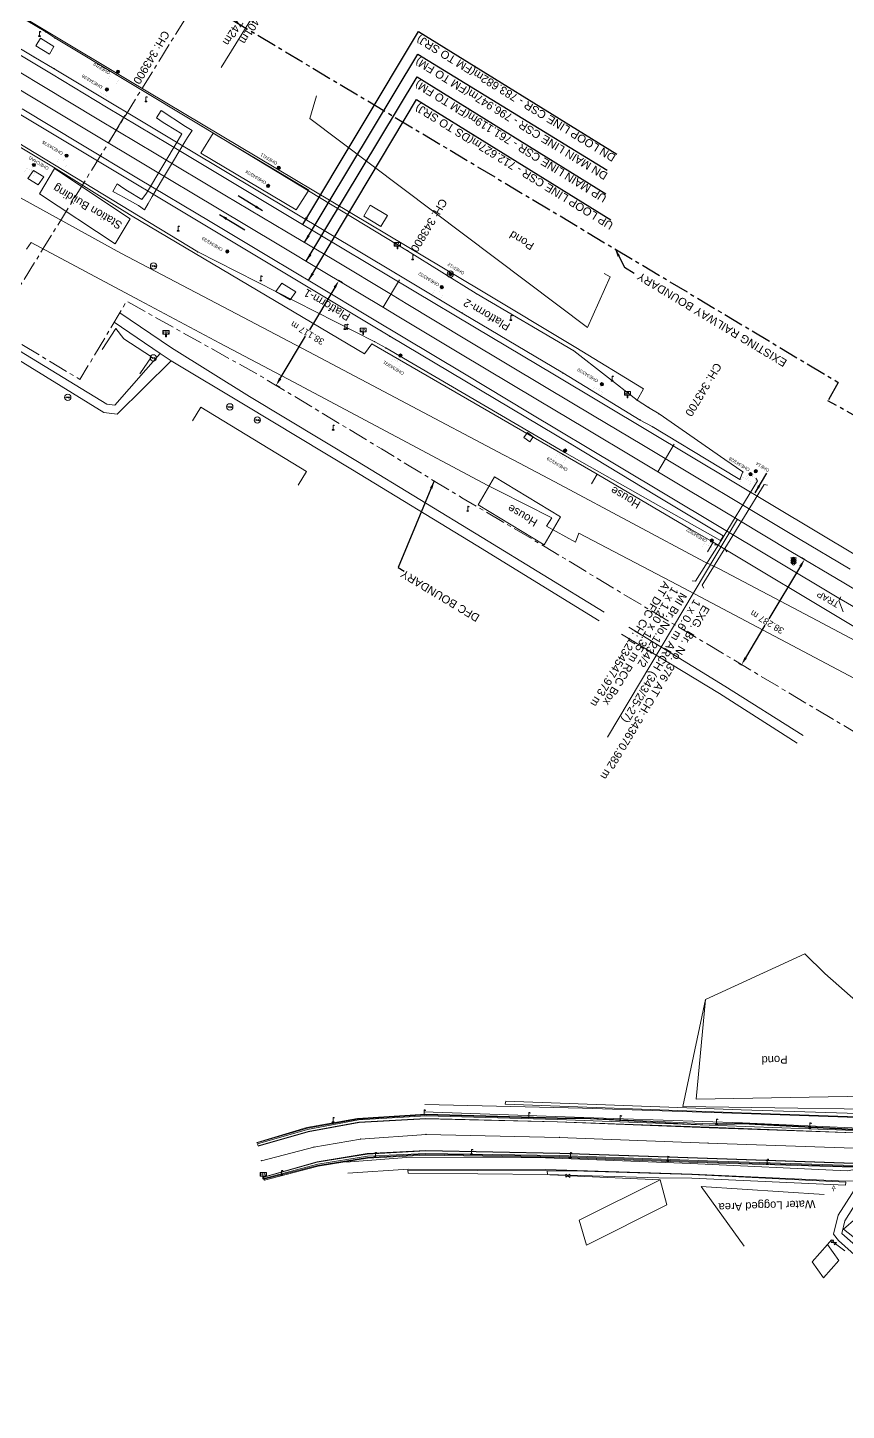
# Model space of a CAD drawing. Header units: feet. Extents: x 593168 to 611286, y 3401475 to 3412398.
# Drawn here: x 607892.2 to 608148, y 3403130.1 to 3403562 of the extents above; entities that cross this region are included whole.
import ezdxf
from ezdxf.enums import TextEntityAlignment as Align

# ---------------------------------------------------------------- set-up
doc = ezdxf.new("R2010")
doc.units = ezdxf.units.FT
doc.header["$MEASUREMENT"] = 0
doc.linetypes.add('CENTER', pattern=[2, 1.25, -0.25, 0.25, -0.25])
doc.layers.get('Defpoints').update_dxf_attribs({"lineweight": 0})
for name, color, linetype, lineweight in [('BRIDGE DETAILS PLAN', 7, 'Continuous', 0), ('CANAL BOTTOM', 5, 'Continuous', 0), ('Cart Track', 34, 'Continuous', 0), ("CHAWAPAIL STN. SRJ's", 251, 'Continuous', 0), ('Compound Wall', 251, 'Continuous', 0), ('DFCC BOUNDARY', 6, 'CENTER', 0), ('Electric Pole', 251, 'Continuous', 0), ('Exg track', 7, 'Continuous', 0), ('Existing IR Chainage', 7, 'Continuous', 0), ('Existing IR Track', 143, 'Continuous', 0), ('Fence', 251, 'F-LINE', 0), ('Footpath', 251, 'Continuous', 0), ('Gate', 251, 'Continuous', 0), ('Govt buliding', 251, 'Continuous', 0), ('Grill', 251, 'Continuous', 0), ('Lamp_Post', 251, 'Continuous', 0), ('Name Board', 251, 'Continuous', 0), ('OHE MAST', 8, 'Continuous', 0), ('OHE MAST TEXT', 8, 'Continuous', 0), ('Platform', 7, 'Continuous', 0), ('Pond Bottom', 5, 'Continuous', 0), ('Pond Top', 5, 'Continuous', 0), ('PROPOSED DFCC TRACK', 1, 'Continuous', 0), ('Religious_Place', 251, 'Continuous', 0), ('Residential Building Pucca', 251, 'Continuous', 0), ('Residential Building Semipucca', 251, 'Continuous', 0), ('Retaining Wall', 251, 'Continuous', 0), ('Shed', 251, 'Continuous', 0), ('Sign Board', 251, 'Continuous', 0), ('SRJ CH. in Station', 7, 'Continuous', 0), ('Step', 7, 'Continuous', 0), ('Subroad Centre', 34, 'Continuous', 0), ('Subroad Edge', 34, 'Continuous', 0), ('Text1', 251, 'Continuous', 0), ('Water Logged Area', 5, 'Continuous', 0), ('Wing Wall', 7, 'Continuous', 0)]:
    doc.layers.add(name, color=color, linetype=linetype, lineweight=lineweight)
doc.layers.add('Existing Railway Boundary', color=7, linetype='CENTER')
doc.styles.add('NB', font='swissbo.ttf', dxfattribs={"height": 1.5})
doc.styles.get("Standard").update_dxf_attribs({"font": 'arial.ttf'})
doc.styles.add('Style-Arial', font='arial.ttf')
doc.linetypes.add('F-LINE', pattern='A,0.6,["X",Standard,S=0.3,R=0,X=0,Y=-0.15],0.1', length=0.7)
doc.dimstyles.new('ISO-25', dxfattribs={"dimtxt": 2.5, "dimasz": 2.5, "dimexe": 1.25, "dimexo": 0.625, "dimtad": 1, "dimtxsty": 'Standard', "dimcen": 2.5, "dimadec": 0, "dimazin": 0, "dimtfac": 1, "dimtmove": 0, "dimatfit": 3, "dimfxl": 1, "dimarcsym": 0})
doc.dimstyles.get("Standard").update_dxf_attribs({"dimtxt": 0.18, "dimasz": 0.18, "dimexe": 0.18, "dimexo": 0.0625, "dimgap": 0.09, "dimtad": 0, "dimtih": 1, "dimtoh": 1, "dimdec": 4, "dimzin": 0, "dimdsep": 46, "dimtxsty": 'Standard', "dimcen": 0.09, "dimadec": 0, "dimazin": 0, "dimtfac": 1, "dimtdec": 4, "dimtofl": 0, "dimtmove": 0, "dimatfit": 3, "dimfxl": 1, "dimtolj": 1, "dimtzin": 0, "dimarcsym": 0})

# ---------------------------------------------------------------- blocks, each defined once
blk = doc.blocks.new('GT')
at = {"layer": 'Gate'}
for p, q in [((-0.5, -0.5), (-0.5, 0.5)), ((-0.5, 0.5), (0.5, -0.5)), ((0.5, 0.5), (0.5, -0.5))]:
    blk.add_line(p, q, dxfattribs=at)
blk.add_lwpolyline([(0.5, 0.5), (-0.5, -0.5)], dxfattribs=at)
blk = doc.blocks.new('EP')
blk.add_hatch(color=8).paths.add_polyline_path([(-0.21, -0.05), (-0.21, 0.16), (-0.93, -0.01), (-0.31, 0.07), (-0.31, -0.19), (0.31, 0), (0.31, -0.24), (0.94, -0.01), (0.41, -0.1), (0.43, 0.15)])
at = {"color": 8}
for p, q in [((-0.93, -0.01), (-0.21, 0.16)), ((-0.31, 0.07), (-0.93, -0.01)), ((-0.31, -0.19), (-0.31, 0.07)), ((0.31, 0), (-0.31, -0.19)), ((-0.21, 0.16), (-0.21, -0.05)), ((-0.21, -0.05), (0.43, 0.15)), ((0.31, -0.24), (0.31, 0)), ((0.43, 0.15), (0.41, -0.1)), ((0.94, -0.01), (0.31, -0.24)), ((0.41, -0.1), (0.94, -0.01))]:
    blk.add_line(p, q, dxfattribs=at)
blk.add_circle((0, 0), 1, dxfattribs=at)
blk = doc.blocks.new('LP')
for points in [[(0, 0), (0, 1.5)], [(0.25, 1.35), (0.44, 1.35)]]:
    blk.add_lwpolyline(points)
for centre, radius, start, end in [((0.07, 0.99), 0.519, 57.6425, 97.3165), ((0.34, 1.33), 0.094, 11.7012, 168.0476)]:
    blk.add_arc(centre, radius, start, end)
at = {"extrusion": (0, 0, -1)}
blk.add_ellipse((0, 0.01), major_axis=(0.308, 0), ratio=0.400495, dxfattribs=at)
blk.add_ellipse((0.35, 1.36), major_axis=(0.0017, 0.0438), ratio=0.461056, start_param=1.74022, end_param=4.575836)
blk = doc.blocks.new('NB')
for p, q in [((-0.98, 0.82), (-0.98, 1.98)), ((-0.98, 1.98), (0.98, 1.98)), ((-0.98, 0.82), (0.98, 0.82)), ((-0.13, 0.82), (-0.13, 0)), ((-0.13, 0), (0.13, 0)), ((0.13, 0.82), (0.13, 0)), ((0.98, 1.98), (0.98, 0.82))]:
    blk.add_line(p, q)
at = {"style": 'NB', "width": 1.025371}
blk.add_text('NB', height=0.988, rotation=180, dxfattribs=at).set_placement((0, 1.39), align=Align.MIDDLE)
blk = doc.blocks.new('SIG')
for color, points in [(1, [(-0.22, 0.42, 0.180295), (-0.01, 0.33, -0.00255), (0.01, 0.33, -0.00255), (0.02, 0.33, 0.180295), (0.23, 0.42, -0.002654), (0.25, 0.44, 0.184495), (0.33, 0.65, 1.000001), (-0.32, 0.65, 0.184495), (-0.24, 0.44, -0.002654)]), (2, [(0.23, -0.23, -0.002654), (0.25, -0.21, 0.184495), (0.33, 0.01, 1.000001), (-0.32, 0.01, 0.184495), (-0.24, -0.21, -0.002654), (-0.22, -0.23, 0.180295), (-0.01, -0.32, -0.00255), (0.01, -0.32, -0.00255), (0.02, -0.32, 0.180295)]), (3, [(0.23, -0.88, -0.002654), (0.25, -0.86, 0.184495), (0.33, -0.64, 1.000001), (-0.32, -0.64, 0.184495), (-0.24, -0.86, -0.002654), (-0.22, -0.88, 0.395599)])]:
    blk.add_hatch(color=color).paths.add_polyline_path(points)
for p, q in [((-0.31, 0.98), (-0.32, -0.9)), ((0.33, -0.9), (0.32, 0.98))]:
    blk.add_line(p, q)
for points in [[(-0.31, 0.98), (-0.81, 0.98, 0.198758), (-0.42, 0.41, 0.003814), (-0.31, 0.39, 0.003814)], [(-0.31, 0.33), (-0.81, 0.33, 0.198758), (-0.42, -0.23, 0.003727), (-0.32, -0.26, 0.003727)], [(0.32, 0.98), (0.82, 0.98, -0.198758), (0.44, 0.41, -0.003814), (0.32, 0.39, -0.003814)], [(0.32, 0.33), (0.82, 0.33, -0.198758), (0.44, -0.23, -0.003727), (0.33, -0.26, -0.003727)], [(-0.32, -0.32), (-0.81, -0.32, 0.198758), (-0.42, -0.88, 0.003639), (-0.32, -0.9)], [(0.33, -0.32), (0.82, -0.32, -0.198758), (0.44, -0.88, -0.003639), (0.33, -0.9)]]:
    blk.add_lwpolyline(points, format="xyb")
for centre, radius, start, end in [((0.01, 0.91), 0.324, 12.4049, 167.5951), ((0.01, 0.81), 0.357, 27.7578, 152.2422), ((0.01, -0.9), 0.324, 181.4572, 358.5428)]:
    blk.add_arc(centre, radius, start, end)
blk = doc.blocks.new('TSB')
at = {"const_width": 0.132}
blk.add_lwpolyline([(-0.51, 0.84), (0.54, 0.84), (0, 1.85)], close=True, dxfattribs=at)
at = {"const_width": 0.142}
blk.add_lwpolyline([(0, 0.84), (0, 0)], dxfattribs=at)
blk = doc.blocks.new('OHE MAST')
h = blk.add_hatch(color=256)
h.dxf.hatch_style = 1
edge = h.paths.add_edge_path()
edge.add_arc((0, 0), 0.514, 0, 360)
at = {"const_width": 0.01}
for points in [[(1.5, 3.5), (1.5, 2), (-1.5, 2), (-1.5, 3.5)], [(0, 2), (0, 0)]]:
    blk.add_lwpolyline(points, dxfattribs=at)
blk.add_circle((0, 0), 0.514)
blk = doc.blocks.new('*D342')
at = {"layer": 'Defpoints', "color": 0, "linetype": 'ByBlock', "ltscale": 5, "transparency": 16777216}
for p in [(608133.89, 3403396.5), (608134.94, 3403395.87), (608114.23, 3403363.65)]:
    blk.add_point(p, dxfattribs=at)
at = {"layer": 'DFCC BOUNDARY', "color": 0, "linetype": 'ByBlock', "lineweight": -2, "ltscale": 5, "transparency": 16777216}
for p, q in [((608133.99, 3403396.44), (608135.05, 3403395.81)), ((608133.66, 3403393.73), (608123.84, 3403377.31)), ((608116.57, 3403365.16), (608122.66, 3403375.34)), ((608114.33, 3403363.59), (608115.39, 3403362.95))]:
    blk.add_line(p, q, dxfattribs=at)
at = {"layer": 'DFCC BOUNDARY', "color": 0, "linetype": 'ByBlock', "ltscale": 5, "transparency": 16777216}
for points in [[(608133.3, 3403393.94), (608134.02, 3403393.51), (608134.94, 3403395.87)], [(608116.21, 3403365.38), (608116.92, 3403364.95), (608115.28, 3403363.02)]]:
    blk.add_solid(points, dxfattribs=at)
at = {"layer": 'DFCC BOUNDARY', "color": 0, "linetype": 'ByBlock', "ltscale": 5, "transparency": 16777216, "insert": (608123.25, 3403376.33), "char_height": 2, "attachment_point": 5, "rotation": 149, "style": 'Style-Arial'}
blk.add_mtext('\\A1;38.287 m', dxfattribs=at)
blk = doc.blocks.new('TerminatorOpen_0.5')
at = {"color": 0, "linetype": 'ByBlock', "lineweight": -2}
for q in [(-1, 0.25), (-1, 0), (-1, -0.25)]:
    blk.add_line((0, 0), q, dxfattribs=at)
blk = doc.blocks.new('*D343')
at = {"layer": 'Defpoints', "color": 0, "linetype": 'ByBlock', "ltscale": 5, "transparency": 16777216}
for p in [(607989.41, 3403482.93), (607990.66, 3403482.18), (607971.06, 3403449.48)]:
    blk.add_point(p, dxfattribs=at)
at = {"layer": 'DFCC BOUNDARY', "color": 0, "linetype": 'ByBlock', "lineweight": -2, "ltscale": 5, "transparency": 16777216}
for p, q in [((607988.12, 3403480.79), (607980.2, 3403467.57)), ((607990.55, 3403482.24), (607989.3, 3403482.99)), ((607971.1, 3403452.38), (607979.02, 3403465.6)), ((607970.96, 3403449.55), (607969.71, 3403450.3))]:
    blk.add_line(p, q, dxfattribs=at)
at = {"layer": 'DFCC BOUNDARY', "color": 0, "linetype": 'ByBlock', "ltscale": 5, "transparency": 16777216}
for points in [[(607987.76, 3403481), (607988.48, 3403480.57), (607989.41, 3403482.93)], [(607970.74, 3403452.59), (607971.46, 3403452.16), (607969.81, 3403450.23)]]:
    blk.add_solid(points, dxfattribs=at)
at = {"layer": 'DFCC BOUNDARY', "color": 0, "linetype": 'ByBlock', "ltscale": 5, "transparency": 16777216, "insert": (607979.61, 3403466.58), "char_height": 2, "attachment_point": 5, "rotation": 149, "style": 'Style-Arial'}
blk.add_mtext('\\A1;38.117 m', dxfattribs=at)

msp = doc.modelspace()

# ---------------------------------------------------------------- linework, layer by layer
at = {"layer": 'BRIDGE DETAILS PLAN', "lineweight": 13, "flags": 128}
msp.add_lwpolyline([(608113.974, 3403408.4199), (608073.351, 3403340.327)], dxfattribs=at)
at = {"layer": 'Cart Track'}
for points in [[(608156.4882, 3403173.4245, 261.8064), (608145.5294, 3403183.2164, 261.7974), (608144.0043, 3403185.1179, 261.7384), (608145.4811, 3403191.1144, 261.7654), (608152.3055, 3403201.8265, 262.5242)], [(608155.7749, 3403202.3298, 262.5182), (608147.5102, 3403189.3473, 261.7464), (608146.6457, 3403185.3699, 261.7324), (608156.8792, 3403176.2498, 261.7964)]]:
    msp.add_polyline3d(points, dxfattribs=at)
at = {"layer": "CHAWAPAIL STN. SRJ's", "lineweight": 13, "elevation": 135.6009, "flags": 128}
msp.add_lwpolyline([(607976.104, 3403587.3936), (607952.6712, 3403549.4836)], dxfattribs=at)
at = {"layer": 'Compound Wall'}
for points in [[(607915.4691, 3403461.4932, 262.6861), (607919.7068, 3403468.0009, 263.103)], [(608068.3389, 3403419.5323, 265.3231), (608070.1106, 3403422.5073, 264.8019), (608099.346, 3403405.3747, 264.7114), (608106.4056, 3403401.2341, 264.6895), (608150.8925, 3403374.6287, 264.6572)], [(608104.6333, 3403398.2594, 265.2107), (608106.4056, 3403401.2341, 264.6895)], [(608055.3061, 3403203.674, 262.3572), (608060.3228, 3403203.4351, 262.2802)], [(608061.6081, 3403203.3907, 261.8064), (608089.7921, 3403202.1056, 265.2474)], [(608150.9864, 3403190.0381, 263.115), (608147.1702, 3403186.7076, 263.24), (608156.9661, 3403178.9907, 263.7188)], [(608142.149, 3403181.9551, 264.1227), (608143.3984, 3403183.4319, 263.7838), (608143.6091, 3403182.9379, 263.3569)], [(608144.6329, 3403182.1786, 263.128), (608147.5155, 3403179.953, 264.2107)]]:
    msp.add_polyline3d(points, dxfattribs=at)
at = {"layer": 'DFCC BOUNDARY', "ltscale": 5, "flags": 128}
msp.add_lwpolyline([(608169.7484, 3403330.5329), (608166.0125, 3403332.7612), (608109.3376, 3403366.5656), (608077.3094, 3403385.6693), (608053.897, 3403399.8354), (608027.9038, 3403415.1356), (608002.7237, 3403430.4016), (607965.038, 3403453.1168), (607923.0995, 3403476.5115), (607908.5225, 3403452.0667), (607756.2131, 3403543.6905), (607765.5086, 3403559.4423), (607571.8471, 3403673.7258), (607552.2717, 3403660.5571), (607485.2693, 3403700.0965), (607479.8852, 3403703.2741), (607474.4939, 3403706.4583), (607469.0947, 3403709.6517), (607463.6689, 3403712.8676), (607458.2522, 3403716.0874), (607452.8306, 3403719.3215), (607447.4053, 3403722.5717), (607441.9978, 3403725.8273, -0.00829626), (607370.6701, 3403770.5171), (607376.2934, 3403779.6115)], format="xyb", dxfattribs=at)
at = {"layer": 'Exg track', "elevation": 264.1857}
msp.add_lwpolyline([(608146.3011, 3403384.2452), (608145.6295, 3403383.0941), (608147.0314, 3403379.4606)], dxfattribs=at)
at = {"layer": 'Existing IR Chainage', "color": 7, "linetype": 'Continuous', "lineweight": 13, "flags": 128}
for points in [[(607922.5239, 3403534.5064), (607917.3978, 3403525.9202)], [(608008.3817, 3403483.2171), (608003.2463, 3403474.6365)], [(608094.1809, 3403431.8746), (608089.056, 3403423.2877)]]:
    msp.add_lwpolyline(points, dxfattribs=at)
at = {"layer": 'Existing IR Track', "flags": 128}
for points in [[(608367.1739, 3403275.0703), (608357.7637, 3403279.1926), (608346.7622, 3403284.0552), (608316.2168, 3403298.8461), (608284.1412, 3403317.6599), (608254.5655, 3403335.3114), (608252.2512, 3403336.6068), (608221.8917, 3403354.8082), (608218.8493, 3403356.6586), (608194.5717, 3403371.2695), (608187.902, 3403375.2636), (608151.5167, 3403396.9152), (608086.4235, 3403435.7831), (608056.7796, 3403453.4972), (608031.8518, 3403468.4243), (608012.9231, 3403479.7069), (607975.9689, 3403501.7758), (607956.1825, 3403513.6224), (607936.3775, 3403525.4876), (607916.8375, 3403537.1673), (607899.659, 3403547.5073), (607879.377, 3403559.6085)], [(608149.253, 3403392.8035), (608133.1137, 3403402.4273), (608116.9102, 3403412.0895), (608100.5498, 3403421.8888), (608084.103, 3403431.7437), (608069.1691, 3403440.6578), (608054.167, 3403449.6128), (608029.322, 3403464.5008), (608010.4231, 3403475.8438), (608006.3658, 3403478.277), (607987.3072, 3403489.7199), (607973.099, 3403498.1886), (607953.8044, 3403509.6915), (607932.1823, 3403522.5789), (607914.3945, 3403533.2082), (607896.6199, 3403543.9107), (607876.7913, 3403555.7505)], [(608160.6071, 3403380.5312), (608147.2148, 3403388.5271), (608130.7101, 3403398.4046), (608114.4058, 3403408.1623), (608098.1416, 3403417.8652), (608082.0197, 3403427.4872), (608066.7525, 3403436.6154), (608051.5213, 3403445.7222), (608026.9257, 3403460.44), (608008.1768, 3403471.6857), (608002.8781, 3403474.8569), (607984.5464, 3403485.8427), (607970.6918, 3403494.1213), (607951.5286, 3403505.5588), (607929.5354, 3403518.6739), (607911.5987, 3403529.3824), (607893.3567, 3403540.369), (607874.2672, 3403551.8113)], [(608251.8545, 3403325.9672), (608222.2986, 3403341.8834), (608219.9458, 3403343.0072), (608216.8169, 3403344.597), (608210.6906, 3403347.5186), (608189.1933, 3403358.4469), (608145.1533, 3403384.1435), (608107.2322, 3403406.7721), (608077.1122, 3403424.809), (608048.9418, 3403441.6816), (608028.7206, 3403453.8546), (608009.5482, 3403465.3257), (607999.9832, 3403471.033), (607981.9504, 3403481.8659), (607967.9877, 3403490.2163), (607949.1946, 3403501.4065), (607926.8519, 3403514.7494), (607908.8396, 3403525.5435), (607890.4199, 3403536.5796)]]:
    msp.add_lwpolyline(points, dxfattribs=at)
at = {"layer": 'Existing IR Track', "color": 0, "linetype": 'Continuous', "flags": 128}
msp.add_lwpolyline([(608106.7909, 3403400.4725), (608108.027, 3403400.4561), (608120.2835, 3403420.3965), (608119.7046, 3403421.2755)], dxfattribs=at)
at = {"layer": 'Existing IR Track', "color": 0, "linetype": 'Continuous', "elevation": 0.001, "flags": 128}
msp.add_lwpolyline([(608110.648, 3403398.203), (608110.0723, 3403399.297), (608122.3287, 3403419.2373), (608123.3747, 3403419.1206)], dxfattribs=at)
at = {"layer": 'Existing Railway Boundary', "ltscale": 5}
for points in [[(607755.5205, 3403663.0787), (607768.7738, 3403683.4578), (607924.3361, 3403590.4668), (607921.2062, 3403585.2309), (608145.5025, 3403451.1525), (608142.2829, 3403445.4311)], [(610412.2426, 3402047.4072), (610348.1708, 3402084.3155), (610255.6699, 3402141.9633), (610098.8011, 3402235.9968), (610097.6409, 3402236.5907), (610096.8654, 3402237.0016), (610095.7382, 3402237.4658), (610093.9073, 3402238.4592), (608296.8511, 3403316.4743), (608263.9541, 3403378.7593), (608188.5487, 3403419.3953), (608142.2829, 3403445.4311)]]:
    msp.add_lwpolyline(points, dxfattribs=at)
at = {"layer": 'Fence'}
msp.add_lwpolyline([(607919.7068, 3403468.0009), (607922.2453, 3403464.748), (607924.3261, 3403463.4272), (607930.8944, 3403459.1921), (607927.2608, 3403453.889)], dxfattribs=at)
msp.add_lwpolyline([(608183.2541, 3403223.8035), (608183.3466, 3403229.4604), (608141.3444, 3403266.5295), (608135.0524, 3403272.7225), (608103.9702, 3403258.4457), (608096.8696, 3403225.0671)], close=True, dxfattribs=at)
at = {"layer": 'Footpath'}
for points in [[(608262.2481, 3403294.6937, 273.5929), (608262.8459, 3403294.435, 273.566), (608253.1776, 3403277.2103, 273.39), (608240.6065, 3403257.3496, 272.6442), (608232.9567, 3403247.6993, 272.1374), (608225.7008, 3403240.2049, 271.6625), (608216.7203, 3403232.7385, 271.1836), (608207.0332, 3403226.9785, 270.8627), (608195.9018, 3403222.4013, 270.4389), (608182.2282, 3403219.2103, 270.042), (608171.524, 3403217.7894, 269.6731), (608150.5142, 3403216.8151, 268.9003), (608105.1487, 3403218.5419, 267.5757), (608057.7415, 3403220.208, 265.9692), (608016.6418, 3403221.2859, 264.5486), (607995.6613, 3403220.1804, 263.9758), (607979.833, 3403217.2333, 263.4819), (607964.1697, 3403212.6899, 263.002), (607963.9772, 3403213.3709, 263.042)], [(607963.9772, 3403213.3709, 263.042), (607979.6219, 3403217.8851, 263.5039), (607995.5133, 3403220.8107, 263.9328), (608016.7025, 3403222.0557, 264.5696), (608057.752, 3403220.919, 265.9932), (608105.1098, 3403219.2154, 267.5797), (608150.5909, 3403217.4897, 268.9153), (608171.3618, 3403218.5642, 269.6481), (608182.1563, 3403219.9131, 270.007), (608195.7025, 3403223.1057, 270.4319), (608206.6535, 3403227.5622, 270.8477), (608216.2181, 3403233.2011, 271.1647), (608225.3881, 3403240.7858, 271.6755), (608232.4182, 3403248.1042, 272.1364), (608239.9959, 3403257.7438, 272.6492), (608252.523, 3403277.5856, 273.382), (608262.2481, 3403294.6937, 273.5929)], [(608271.2755, 3403289.8316, 273.532), (608261.4243, 3403272.4797, 273.1071), (608248.9243, 3403251.9119, 272.8462), (608241.3149, 3403241.8246, 272.4613), (608232.2431, 3403232.2369, 272.0704), (608222.8331, 3403224.2528, 271.6745), (608211.7101, 3403217.5503, 271.2716), (608200.1689, 3403213.0134, 270.8218), (608183.2124, 3403209.2307, 270.1739), (608171.993, 3403207.9347, 269.841), (608150.2249, 3403207.207, 268.9053), (608104.5743, 3403208.7536, 267.5857), (608058.5163, 3403210.3888, 265.9982), (608016.5808, 3403211.1435, 264.4546), (607998.2513, 3403210.1815, 263.9508), (607982.6687, 3403207.6257, 263.4719), (607965.9533, 3403202.918, 263.005), (607966.0101, 3403202.5417, 263.003)], [(607966.0101, 3403202.5417, 263.003), (607982.8211, 3403206.9616, 263.4699), (607998.3614, 3403209.5303, 263.9818), (608016.5145, 3403210.3954, 264.4586), (608058.4231, 3403209.7098, 265.9962), (608104.6192, 3403208.0059, 267.5637), (608150.2685, 3403206.6202, 268.9013), (608171.9933, 3403207.1947, 269.85), (608183.2036, 3403208.4033, 270.1859), (608200.4409, 3403212.2859, 270.8547), (608212.0422, 3403216.885, 271.2906), (608223.2813, 3403223.6294, 271.6935), (608232.7888, 3403231.6766, 272.1124), (608241.9429, 3403241.4868, 272.4933), (608249.5149, 3403251.4802, 272.8662), (608262.01, 3403272.0028, 273.415), (608271.8725, 3403289.4461, 273.525), (608271.2755, 3403289.8316, 273.532)]]:
    msp.add_polyline3d(points, dxfattribs=at)
msp.add_polyline3d([(608011.0732, 3403204.172, 262.4462), (608010.9934, 3403205.14, 262.4432), (608054.5145, 3403204.9093, 262.5512), (608054.6115, 3403203.7513, 262.4852)], close=True, dxfattribs=at)
at = {"layer": 'Govt buliding', "color": 7}
msp.add_lwpolyline([(607924.2086, 3403502.2995), (607919.5471, 3403494.4664), (607895.8725, 3403510.0944), (607900.5422, 3403517.9222)], close=True, dxfattribs=at)
at = {"layer": 'Govt buliding'}
msp.add_polyline3d([(607892.2026, 3403514.8512, 265.8682), (607893.9567, 3403517.3252, 266.8759), (607897.2161, 3403515.3746, 266.435), (607895.4621, 3403512.9006, 265.4273)], close=True, dxfattribs=at)
at = {"layer": 'Grill', "color": 1, "linetype": 'F-LINE', "lineweight": 13, "ltscale": 5}
for points in [[(607887.8899, 3403509.9119), (607921.319, 3403491.5397), (607953.3218, 3403474.7725), (607953.3076, 3403474.7817), (607982.0407, 3403459.627), (608010.5181, 3403444.5477), (608040.8735, 3403428.5621), (608044.152, 3403426.8533), (608058.5034, 3403419.2928), (608103.6446, 3403395.1792), (608108.2997, 3403392.9638), (608138.852, 3403376.7579), (608172.8968, 3403358.7978), (608206.4564, 3403341.1168), (608240.3566, 3403323.3304), (608291.6534, 3403295.7218), (608323.5486, 3403277.9197)], [(608168.3192, 3403349.3269), (608134.6254, 3403367.087), (608104.0928, 3403383.2107), (608095.2148, 3403387.9921), (608064.4659, 3403404.0628), (608063.3779, 3403401.2499), (608054.3116, 3403406.2857), (608055.9499, 3403408.8993), (608039.5094, 3403417.2496), (608035.95, 3403418.9874), (608007.46, 3403434.2115), (607975.3909, 3403451.2029), (607952.1923, 3403463.4517), (607927.2189, 3403476.7325), (607893.2419, 3403494.8728), (607891.7835, 3403492.8187)]]:
    msp.add_lwpolyline(points, dxfattribs=at)
at = {"layer": 'Grill'}
for points in [[(607651.9058, 3403703.0721, 264.1877), (607735.7925, 3403652.7963, 264.4216), (607790.6879, 3403620.3994, 265.1144), (607793.0067, 3403623.6824, 264.8165), (607847.6243, 3403591.3213, 264.9515), (607872.7318, 3403576.074, 265.0664), (607923.826, 3403545.4481, 266.0531), (608033.472, 3403480.1018, 264.9185), (608063.5002, 3403462.0502, 265.0574), (608084.5837, 3403449.1867, 264.6106), (608082.646, 3403445.6569, 264.9645)], [(607640.479, 3403681.6155, 264.3916), (607639.4079, 3403679.3036, 264.4896), (607698.2112, 3403643.6708, 264.8385), (607696.6807, 3403641.2757, 264.6875), (607780.197, 3403590.449, 265.2504), (607900.2246, 3403518.3404, 265.7442), (607924.8835, 3403503.0983, 265.1644), (607997.4362, 3403460.0478, 264.8175), (607999.7097, 3403463.1994, 264.8715)], [(608070.1106, 3403422.5073, 264.8019), (607999.7097, 3403463.1994, 264.8715)]]:
    msp.add_polyline3d(points, dxfattribs=at)
at = {"layer": 'Platform'}
for points in [[(607872.6068, 3403575.6801, 265.0464), (607897.8168, 3403560.6305, 264.7805), (607900.6438, 3403558.7384, 264.8785), (607946.6104, 3403531.1548, 265.0174), (608010.8903, 3403492.3092, 264.9825), (608032.38, 3403478.9077, 265.0105), (608062.8189, 3403461.0581, 265.0654), (608082.6172, 3403445.5764, 265.0154), (608086.2229, 3403443.3677, 264.9955), (608089.4838, 3403441.3029, 264.4746), (608110.0132, 3403427.1369, 264.2577)], [(608110.0132, 3403427.1369, 264.2577), (608115.7054, 3403423.207, 264.1977), (608114.7717, 3403420.8669, 264.1967), (608108.7281, 3403424.5152, 264.2462), (608087.3766, 3403437.3917, 264.4216), (608083.6344, 3403439.4006, 265.0444), (608059.4174, 3403454.1079, 265.0394), (608027.9986, 3403472.8375, 265.0424), (608007.1625, 3403485.2538, 265.0244), (607942.8243, 3403523.7221, 265.0234), (607900.4612, 3403549.1052, 265.0055), (607894.1275, 3403552.8093, 265.0304), (607869.9155, 3403567.2419, 265.0364)], [(607854.0381, 3403556.2815, 265.0714), (608002.7013, 3403467.2048, 265.0274), (608005.3369, 3403465.5961, 264.2717), (608062.0144, 3403431.9177, 264.3137), (608088.7022, 3403415.7828, 264.2311), (608109.4816, 3403403.2238, 264.1667), (608108.6572, 3403401.8338, 264.1597), (608087.6622, 3403413.66, 264.2045), (608059.8373, 3403429.3421, 264.2637), (608004.0688, 3403461.9346, 264.5136), (608000.6608, 3403463.8423, 264.9255), (607945.345, 3403491.9252, 265.0534), (607844.0406, 3403553.336, 265.1734)]]:
    msp.add_polyline3d(points, dxfattribs=at)
for p in [(607897.817, 3403560.631, 264.781), (607900.644, 3403558.738, 264.878), (607894.128, 3403552.809, 265.03), (607900.461, 3403549.105, 265.005), (607946.61, 3403531.155, 265.017), (607942.824, 3403523.722, 265.023), (607945.345, 3403491.925, 265.053), (608010.89, 3403492.309, 264.982), (608007.163, 3403485.254, 265.024), (608032.38, 3403478.908, 265.01), (608027.999, 3403472.837, 265.042), (608000.661, 3403463.842, 264.925), (608002.701, 3403467.205, 265.027), (608005.337, 3403465.596, 264.272), (608004.069, 3403461.935, 264.514), (608062.819, 3403461.058, 265.065), (608059.417, 3403454.108, 265.039), (608082.617, 3403445.576, 265.015), (608086.223, 3403443.368, 264.995), (608083.634, 3403439.401, 265.044), (608087.377, 3403437.392, 264.422), (608089.484, 3403441.303, 264.475), (608059.837, 3403429.342, 264.264), (608062.014, 3403431.918, 264.314), (608114.772, 3403420.867, 264.197), (608115.705, 3403423.207, 264.198), (608109.482, 3403403.224, 264.167), (608108.657, 3403401.834, 264.16)]:
    msp.add_point(p, dxfattribs=at)
at = {"layer": 'Pond Top'}
msp.add_polyline3d([(607982.4048, 3403540.6427, 262.2723), (607980.3629, 3403533.5712, 262.4672), (608067.1666, 3403468.3523, 261.3175), (608074.2519, 3403484.1077, 261.9673), (608072.3539, 3403485.1587, 260.6187)], dxfattribs=at)
at = {"layer": 'PROPOSED DFCC TRACK', "linetype": 'Continuous', "flags": 128}
msp.add_lwpolyline([(608108.027, 3403400.4561), (608100.8722, 3403389.085), (608099.8282, 3403389.2186)], dxfattribs=at)
at = {"layer": 'PROPOSED DFCC TRACK', "linetype": 'Continuous', "elevation": 0.001, "flags": 128}
msp.add_lwpolyline([(608110.0723, 3403399.297), (608102.9285, 3403387.799), (608103.5056, 3403386.9188)], dxfattribs=at)
at = {"layer": 'Religious_Place'}
msp.add_polyline3d([(608049.1142, 3403432.6052, 264.1317), (608047.2606, 3403433.934, 264.1737), (608048.3273, 3403435.5318, 264.2687), (608050.1812, 3403434.2027, 264.2687)], close=True, dxfattribs=at)
at = {"layer": 'Residential Building Pucca'}
msp.add_polyline3d([(607943.6772, 3403439.1763, 263.274), (607946.2806, 3403443.4433, 263.274), (607979.2747, 3403423.3125, 262.9061), (607976.6712, 3403419.0455, 262.9061)], dxfattribs=at)
for points in [[(608053.5915, 3403400.4192, 262.8691), (608032.9714, 3403412.887, 262.8951), (608038.1031, 3403421.6434, 262.8881), (608058.7233, 3403409.1755, 262.8881)], [(608066.7697, 3403181.6664, 265.6503), (608091.97, 3403194.2792, 264.1957), (608089.7921, 3403202.1056, 265.2474), (608064.5582, 3403189.4761, 265.2474)], [(608137.3823, 3403176.5189, 264.1007), (608142.149, 3403181.9551, 264.1227), (608145.6876, 3403176.9088, 264.7325), (608140.9209, 3403171.4727, 264.7325)]]:
    msp.add_polyline3d(points, close=True, dxfattribs=at)
at = {"layer": 'Residential Building Semipucca'}
msp.add_polyline3d([(607999.2369, 3403506.4993, 265.035), (607997.1848, 3403503.0672, 265.035), (608002.5881, 3403499.8365, 265.0351), (608004.6402, 3403503.2687, 265.0351)], close=True, dxfattribs=at)
at = {"layer": 'Retaining Wall'}
msp.add_polyline3d([(608041.4367, 3403225.7573, 262.7111), (608041.6514, 3403226.6989, 262.8121), (608115.1859, 3403224, 262.3022), (608164.8728, 3403222.4444, 262.6102), (608163.4524, 3403221.4247, 262.6481), (608115.2315, 3403223.0457, 262.3572)], close=True, dxfattribs=at)
msp.add_polyline3d([(608099.765, 3403203.7334, 262.6381), (608062.6991, 3403204.8974, 262.5582), (608054.5145, 3403204.9093, 262.5512), (608054.6113, 3403203.7499, 262.4862), (608089.4548, 3403202.728, 263.9658), (608099.7051, 3403202.6479, 262.5982), (608147.7721, 3403200.4594, 262.6761), (608147.8311, 3403201.4303, 262.7301), (608099.765, 3403203.7334, 262.6381)], dxfattribs=at)
at = {"layer": 'Shed'}
for points in [[(607898.9764, 3403553.7271, 264.7265), (607894.7177, 3403556.3293, 264.7935), (607896.1423, 3403558.6456, 264.7755), (607900.4014, 3403556.0432, 264.7755)], [(607980.0065, 3403511.2124, 264.9795), (607976.0982, 3403505.023, 265.0354), (607946.2817, 3403522.7676, 264.8535), (607950.19, 3403528.9569, 264.7975)], [(607971.5569, 3403482.1183, 265.0474), (607975.988, 3403479.4545, 265.0824), (607974.1784, 3403476.9103, 265.2394), (607969.7471, 3403479.5742, 265.2394)]]:
    msp.add_polyline3d(points, close=True, dxfattribs=at)
at = {"layer": 'SRJ CH. in Station', "color": 7, "linetype": 'CENTER', "lineweight": 15, "ltscale": 5}
msp.add_line((607941.6626, 3403565.1764), (607854.5634, 3403424.2653), dxfattribs=at)
at = {"layer": 'Step'}
msp.add_polyline3d([(607918.7894, 3403510.8165, 265.1704), (607920.1319, 3403513.1432, 265.0744), (607922.2398, 3403511.6944, 266.547), (607923.3607, 3403510.9698, 266.551), (607927.8478, 3403508.3066, 269.7251), (607929.2769, 3403510.2607, 271.1976), (607939.1616, 3403526.8232, 271.1916), (607940.3597, 3403528.8317, 269.7341), (607935.5796, 3403531.7075, 266.54), (607934.5547, 3403532.3176, 266.559), (607932.4156, 3403533.7516, 264.8835), (607933.8704, 3403536.0979, 265.1614), (607941.5085, 3403531.1067, 269.7281), (607943.5644, 3403529.8331, 269.7701), (607942.1346, 3403527.6934, 269.7371), (607940.9676, 3403525.7499, 271.2006), (607931.0342, 3403509.2595, 271.2026), (607929.7943, 3403507.0559, 269.7331), (607928.6473, 3403505.0273, 269.7491), (607926.7885, 3403506.3806, 269.7391), (607922.149, 3403508.9995, 266.547), (607921.0268, 3403509.6239, 266.564), (607918.7894, 3403510.8165, 265.1704)], dxfattribs=at)
at = {"layer": 'Subroad Centre'}
msp.add_polyline3d([(607965.1989, 3403208.0712, 262.9121), (607981.6154, 3403212.3424, 263.267), (607996.2239, 3403214.8717, 263.6748), (608016.6602, 3403216.2849, 264.2577), (608058.2991, 3403215.3799, 265.7472), (608104.7791, 3403213.5954, 267.3178), (608150.3206, 3403212.0057, 268.7004)], dxfattribs=at)
for p in [(607996.224, 3403214.872, 263.675), (608016.66, 3403216.285, 264.258), (608058.299, 3403215.38, 265.747), (608104.779, 3403213.595, 267.318), (607981.615, 3403212.342, 263.267), (607965.199, 3403208.071, 262.912)]:
    msp.add_point(p, dxfattribs=at)
at = {"layer": 'Subroad Edge'}
for points in [[(607920.979, 3403472.9303), (607937.1646, 3403461.9507), (607961.5198, 3403446.7739), (607995.2942, 3403426.4245), (608034.2044, 3403402.7273), (608072.3546, 3403379.3807)], [(607919.179, 3403469.9369), (607933.5535, 3403460.2407), (607937.0183, 3403457.9035), (607960.0959, 3403444.0524), (607993.6926, 3403423.86), (608032.2989, 3403400.3492), (608070.8206, 3403376.7331)]]:
    msp.add_lwpolyline(points, dxfattribs=at)
for points in [[(607633.6395, 3403586.6007, 262.5902), (607648.4524, 3403598.3392, 262.5892), (607667.1292, 3403612.6134, 262.5542), (607669.1885, 3403613.1455, 262.5042), (607680.3876, 3403608.2993, 262.5582), (607719.8431, 3403583.7938, 262.6561), (607758.137, 3403559.115, 262.8101), (607759.851, 3403555.9391, 262.7431), (607759.464, 3403552.3953, 262.7151), (607754.4795, 3403543.4125, 262.7961), (607755.0638, 3403539.8714, 262.8841), (607757.7984, 3403537.3511, 262.8171), (607781.587, 3403523.5239, 262.97), (607816.051, 3403502.8659, 263.092), (607864.7543, 3403473.2721, 262.9191), (607915.972, 3403441.774, 262.9161)], [(607817.4293, 3403504.2973, 263.111), (607865.9345, 3403475.399, 262.9491), (607916.8915, 3403444.3583, 262.8721), (607919.4512, 3403444.1041, 262.9171), (607933.5535, 3403460.2407, 263.0789)], [(607937.0183, 3403457.9035, 263.086), (607920.124, 3403441.2779, 262.9191), (607915.972, 3403441.774, 262.9161)], [(608077.7535, 3403372.5356, 262.699), (608108.3706, 3403353.9625, 262.4932), (608132.6074, 3403338.4944, 262.5182)], [(608079.9916, 3403374.7066, 262.7229), (608110.0698, 3403356.267, 262.5112), (608134.5042, 3403340.9022, 262.5262)], [(607991.5828, 3403207.6739, 262.5082), (608010.579, 3403209.1406, 262.5682), (608054.0305, 3403208.9476, 262.7471), (608099.3886, 3403207.2536, 262.7641), (608148.2377, 3403204.9335, 262.6671), (608167.6973, 3403208.3614, 262.8211), (608187.4112, 3403209.7096, 263.029), (608201.7414, 3403213.8774, 263.206), (608226.8902, 3403227.705, 263.5189), (608236.8863, 3403237.3305, 263.6349), (608255.9604, 3403265.2634, 263.8848), (608261.8683, 3403275.0436, 264.0097)], [(608016.2693, 3403225.6129, 262.8221), (608065.5933, 3403224.4532, 262.4402), (608115.317, 3403222.844, 262.2663), (608163.3026, 3403221.1383, 262.5052), (608189.3667, 3403224.1433, 262.8181), (608189.6866, 3403224.1365, 262.8252)], [(608189.5643, 3403216.9248, 263.067), (608188.6611, 3403217.7611, 263.007), (608186.5857, 3403219.0076, 262.9321), (608163.3982, 3403217.7806, 262.7051), (608115.6155, 3403219.9451, 262.4192), (608066.0218, 3403221.6268, 262.6461), (608015.9883, 3403223.3876, 262.6261)], [(607964.1608, 3403212.6713, 262.8761), (607979.834, 3403217.1213, 263.294), (607995.7208, 3403220.062, 263.6778), (608016.6369, 3403221.2064, 264.2707), (608057.6405, 3403220.2001, 265.6843), (608105.1787, 3403218.4063, 267.3208), (608150.5734, 3403216.7799, 268.6214)], [(607966.9332, 3403203.2896, 262.6911), (607982.6064, 3403207.7395, 263.109), (607998.3119, 3403210.3016, 263.5929), (608016.5608, 3403211.2616, 264.2377), (608058.5208, 3403210.4655, 265.7392), (608104.6204, 3403208.8353, 267.2698), (608150.3082, 3403207.3212, 268.6074)], [(607992.1956, 3403204.1988, 262.3452), (608011.0818, 3403205.3988, 262.4042), (608054.0734, 3403205.3135, 262.5102), (608099.8078, 3403203.8545, 262.5432), (608147.8916, 3403201.6975, 262.6291), (608152.3055, 3403201.8265, 262.5242), (608155.7749, 3403202.3298, 262.5182), (608168.4667, 3403205.3222, 262.8141), (608187.7693, 3403205.4876, 263.023), (608202.3037, 3403209.9878, 262.8491), (608216.9488, 3403199.011, 262.3542), (608241.2699, 3403176.4045, 262.0843)]]:
    msp.add_polyline3d(points, dxfattribs=at)
at = {"layer": 'Water Logged Area'}
for points in [[(608103.9857, 3403258.4395, 263.126), (608101.108, 3403227.2839, 262.0403), (608183.5967, 3403228.7517, 260.7177)], [(608116.0539, 3403181.3855, 261.2376), (608102.6142, 3403200.0134, 262.1943), (608141.0889, 3403197.5664, 261.7704)]]:
    msp.add_polyline3d(points, dxfattribs=at)
at = {"layer": 'Wing Wall'}
for points in [[(608150.5016, 3403217.7107, 269.7001), (608115.7206, 3403219.6483, 262.6591), (608105.1098, 3403219.2154, 267.5797), (608066.0425, 3403221.2848, 262.8671), (608057.7582, 3403221.242, 266.7699), (608016.6417, 3403222.3765, 265.3703), (607995.3936, 3403221.0849, 264.7545), (607979.6057, 3403218.2156, 264.2767), (607963.8168, 3403213.68, 263.8128), (607963.8652, 3403213.8295, 263.8108), (607979.4627, 3403218.4794, 264.2867), (607995.2931, 3403221.2698, 264.7615), (608016.6079, 3403222.6039, 265.3583), (608057.7475, 3403221.5163, 266.7689), (608065.9695, 3403221.3618, 262.8691), (608105.2955, 3403219.624, 268.3925), (608115.6736, 3403219.8148, 262.6181), (608150.494, 3403217.9443, 269.7131)], [(608150.3572, 3403206.286, 269.7391), (608104.539, 3403207.6904, 268.3105), (608104.4727, 3403207.44, 268.2985), (608150.2203, 3403206.0418, 269.7311)]]:
    msp.add_polyline3d(points, dxfattribs=at)
msp.add_polyline3d([(608104.4727, 3403207.44, 268.2985), (608058.3734, 3403209.0851, 266.7519), (608016.4509, 3403209.8232, 265.3384), (607998.3762, 3403208.8924, 264.7185), (607982.9273, 3403206.3849, 264.2437), (607966.1591, 3403202.0309, 263.8168), (607966.0037, 3403202.2811, 263.8218), (607982.8781, 3403206.5804, 264.2357), (607998.327, 3403209.088, 264.7105), (608016.4066, 3403210.1448, 265.3384), (608058.3025, 3403209.3804, 266.7529), (608104.539, 3403207.6904, 268.3105)], close=True, dxfattribs=at)

# ---------------------------------------------------------------- block references
at = {"layer": 'Electric Pole', "xscale": 0.9997078269170317, "yscale": 0.9997078269170317, "zscale": 0.9997078269170317}
for p in [(607931.5162, 3403487.5225, 264.9495), (608024.2726, 3403484.9854, 265.1224), (607931.4569, 3403458.8227, 262.9471), (607904.7136, 3403446.4984, 263.022), (607955.34, 3403443.5131, 262.993), (607963.9432, 3403439.4213, 263.101)]:
    msp.add_blockref('EP', p, dxfattribs=at)
at = {"layer": 'Gate', "yscale": 0.999707826877203}
for p, xscale, zscale, rotation in [((608060.9655, 3403203.4129, 156.3202), 1.286064574673452, 1.286064574673452, 358.345871878633), ((608144.121, 3403182.5582, 156.3202), 1.274680404117321, 1.274680404117321, 323.3458718814965)]:
    msp.add_blockref('GT', p, dxfattribs=dict(at, xscale=xscale, zscale=zscale, rotation=rotation))
at = {"layer": 'Lamp_Post'}
for p, xscale, yscale, zscale in [((607895.8788, 3403559.2848, 264.9075), 0.9997078269170317, 0.9997078269170317, 0.9997078269170317), ((607929.1546, 3403538.8796, 265.6303), 0.9997078269170317, 0.9997078269170317, 0.9997078269170317), ((607939.2173, 3403498.5004, 265.0574), 0.9997078269170317, 0.9997078269170317, 0.9997078269170317), ((608012.4938, 3403489.5465, 265.0674), 0.9997078269170317, 0.9997078269170317, 0.9997078269170317), ((607965.0726, 3403482.9231, 264.9785), 0.9997078269170317, 0.9997078269170317, 0.9997078269170317), ((608043.1931, 3403470.5957, 265.2144), 0.9997078269170317, 0.9997078269170317, 0.9997078269170317), ((607991.3352, 3403467.7636, 264.9955), 0.9997078269170317, 0.9997078269170317, 0.9997078269170317), ((607991.9722, 3403467.8539, 266.0691), 0.9997078269170317, 0.9997078269170317, 0.9997078269170317), ((608074.8285, 3403451.6386, 265.1944), 0.9997078269170317, 0.9997078269170317, 0.9997078269170317), ((607987.6252, 3403436.3104, 262.7501), 0.9997078269170317, 0.9997078269170317, 0.9997078269170317), ((608029.6823, 3403410.9871, 262.9341), 0.9997078269170317, 0.9997078269170317, 0.9997078269170317), ((607987.6024, 3403220.1258, 264.8615), 0.9997078269177826, 0.9997078269177826, 0.9997078269177826), ((608016.0887, 3403222.4477, 266.392), 0.9997078269177826, 0.9997078269177826, 0.9997078269177826), ((608048.8045, 3403221.6264, 267.2308), 0.9997078269177826, 0.9997078269177826, 0.9997078269177826), ((608077.3847, 3403220.6898, 268.1905), 0.9997078269177826, 0.9997078269177826, 0.9997078269177826), ((608107.4799, 3403219.5873, 269.2082), 0.9997078269177826, 0.9997078269177826, 0.9997078269177826), ((608136.6482, 3403218.3815, 270.2019), 0.9997078269177826, 0.9997078269177826, 0.9997078269177826), ((608000.8242, 3403209.1959, 266.628), 0.9997078269177826, 0.9997078269177826, 0.9997078269177826), ((608030.9205, 3403210.1153, 267.5107), 0.9997078269177826, 0.9997078269177826, 0.9997078269177826), ((608061.8496, 3403209.1434, 267.4677), 0.9997078269177826, 0.9997078269177826, 0.9997078269177826), ((608092.2632, 3403207.9616, 269.2532), 0.9997078269177826, 0.9997078269177826, 0.9997078269177826), ((608123.3251, 3403207.0962, 271.0427), 0.9997078269177826, 0.9997078269177826, 0.9997078269177826), ((607971.5498, 3403203.5648, 264.2677), 0.9997078269177826, 0.9997078269177826, 0.9997078269177826)]:
    msp.add_blockref('LP', p, dxfattribs=dict(at, xscale=xscale, yscale=yscale, zscale=zscale))
at = {"layer": 'Name Board'}
for p, xscale, yscale, zscale in [((608007.7376, 3403492.8756, 265.0035), 0.9997078269170317, 0.9997078269170317, 0.9997078269170317), ((607997.0119, 3403466.1724, 265.0055), 0.9997078269170317, 0.9997078269170317, 0.9997078269170317), ((607935.3926, 3403465.3845, 263.102), 0.9997078269170317, 0.9997078269170317, 0.9997078269170317), ((608079.6316, 3403446.3913, 264.9525), 0.9997078269170317, 0.9997078269170317, 0.9997078269170317), ((607965.815, 3403202.3985, 263.014), 0.9997078269177826, 0.9997078269177826, 0.9997078269177826)]:
    msp.add_blockref('NB', p, dxfattribs=dict(at, xscale=xscale, yscale=yscale, zscale=zscale))
at = {"layer": 'OHE MAST', "rotation": 149.0208306544456}
for p in [(607920.4046, 3403548.2056), (607916.9579, 3403542.6563), (607894.1176, 3403519.0661), (607904.343, 3403521.9808), (607970.6385, 3403518.1839), (607967.3025, 3403512.5269), (607954.5707, 3403492.075), (608024.2726, 3403484.9854), (608021.5837, 3403480.9127), (608008.6866, 3403459.5639), (608071.6078, 3403450.589), (608060.1152, 3403429.8764), (608119.7035, 3403423.4039), (608118.0876, 3403422.4698), (608105.9749, 3403401.776)]:
    msp.add_blockref('OHE MAST', p, dxfattribs=at)
at = {"layer": 'Sign Board', "xscale": 0.9997078269177826, "yscale": 0.9997078269177826, "zscale": 0.9997078269177826}
for name, p in [('SIG', (608131.5033, 3403395.351, 264.3097)), ('TSB', (608144.041, 3403198.4898, 264.7935))]:
    msp.add_blockref(name, p, dxfattribs=at)

# ---------------------------------------------------------------- texts
at = {"layer": 'BRIDGE DETAILS PLAN', "color": 10, "style": 'Style-Arial'}
for s, p in [('AT DFC CH: 1234547.973 m ', (608090.9753, 3403389.272)), ('1 x 1.20 x 1.35 m RCC Box', (608093.5936, 3403387.5321)), ('MI Br. No.1234/2', (608096.2119, 3403385.7922))]:
    msp.add_text(s, height=2.5, rotation=239, dxfattribs=at).set_placement(p)
at = {"layer": 'BRIDGE DETAILS PLAN', "style": 'Style-Arial'}
for s, p in [('EXG. Br. No. 376 AT CH: 343670.982 m', (608103.3234, 3403381.8311)), ('1 x 0.6 m ARCH (343/25-27)', (608100.5034, 3403383.6749))]:
    msp.add_text(s, height=2.5, rotation=239, dxfattribs=at).set_placement(p)
at = {"layer": "CHAWAPAIL STN. SRJ's", "lineweight": 13, "insert": (607975.3877, 3403587.3489, 67.8005), "char_height": 2.5, "width": 48.267487, "attachment_point": 4, "rotation": 238.27918, "line_spacing_factor": 0.648, "style": 'Style-Arial'}
msp.add_mtext('\\pxsm1;FOB AT CH: 19.401m \\PF/CSB HEIGHT-6.742m', dxfattribs=at)
at = {"layer": 'DFCC BOUNDARY', "linetype": 'Continuous', "ltscale": 5}
msp.add_text('DFC BOUNDARY', height=2.5, rotation=149, dxfattribs=at).set_placement((608009.0771, 3403391.6933), align=Align.MIDDLE_RIGHT)
at = {"layer": 'Exg track'}
msp.add_text('TRAP', height=2, rotation=149.797857, dxfattribs=at).set_placement((608145.981, 3403382.4319))
at = {"layer": 'Existing IR Chainage', "color": 7, "lineweight": 0, "char_height": 2.5, "attachment_point": 6, "line_spacing_factor": 0.60036, "style": 'Style-Arial'}
for s, insert, rotation in [('CH: 343900', (607926.0804, 3403544.6569), 239.162207), ('CH: 343800', (608012.8021, 3403492.2258), 239.100114), ('CH: 343700', (608098.5902, 3403440.8886), 239.170211)]:
    msp.add_mtext(s, dxfattribs=dict(at, insert=insert, rotation=rotation))
at = {"layer": 'Existing Railway Boundary', "linetype": 'Continuous', "ltscale": 5}
msp.add_text('EXISTING RAILWAY BOUNDARY', height=2.5, rotation=149, dxfattribs=at).set_placement((608083.6391, 3403485.68, 613.7163), align=Align.RIGHT)
at = {"layer": 'OHE MAST TEXT'}
for s, p in [('OHEF/10', (607918.0779, 3403548.1174, 266.173)), ('OHE343/36', (607915.7022, 3403543.6688, 261.02)), ('OHE343/35', (607903.3196, 3403522.9936, 265.101)), ('OHECHA/1', (607898.8788, 3403518.2564, 265.344)), ('OHEF/11', (607970.3163, 3403519.8646, 265.28)), ('OHE343/34', (607966.8578, 3403513.8191, 265.069)), ('OHE343/33', (607953.251, 3403492.9385, 264.992)), ('OHE343/32', (608020.9026, 3403481.9483, 265.08)), ('OHEF/12', (608028.7775, 3403485.5838, 265.122)), ('OHE343/31', (608009.9187, 3403454.2462, 265.247)), ('OHE343/30', (608070.5914, 3403451.9425, 265)), ('OHE343/29', (608061.0526, 3403424.1916, 265.669)), ('OHE343/28', (608117.9643, 3403424.1746, 268.409)), ('OHE14', (608124.0992, 3403423.9829, 266.052)), ('OHE343/27', (608104.5972, 3403401.972, 267.094))]:
    msp.add_text(s, height=1, rotation=149, dxfattribs=at).set_placement(p)
at = {"layer": 'Pond Bottom'}
for rotation, p in [(149, (608050.6894, 3403494.4676, 264.4126)), (181.940121, (608129.6192, 3403240.9585, 264.4126))]:
    msp.add_text('Pond', height=2.5, rotation=rotation, dxfattribs=at).set_placement(p)
at = {"layer": 'SRJ CH. in Station', "color": 7, "lineweight": 15}
for s, p in [('DN LOOP LINE CSR - 783.682m(FM TO SRJ)', (608044.7856, 3403539.871)), ('DN MAIN LINE CSR - 796.947m(FM TO FM)', (608043.3494, 3403533.5327)), ('UP MAIN LINE CSR - 761.119m(FM TO FM)', (608043.14, 3403526.4361)), ('UP LOOP LINE CSR - 712.627m(DS TO SRJ)', (608044.205, 3403518.5518))]:
    msp.add_text(s, height=2.5, rotation=148.481236, dxfattribs=at).set_placement(p, align=Align.MIDDLE_CENTER)
at = {"layer": 'Text1'}
for s, p in [('Station Building', (607921.9776, 3403500.9532, 156.3202)), ('Platform-1', (607993.2943, 3403472.3844, 156.9139)), ('Platform-2', (608043.2104, 3403469.3256, 156.9858)), ('House', (608083.9763, 3403413.7336, -107.2806)), ('House', (608051.7948, 3403408.1169, -107.2806))]:
    msp.add_text(s, height=2.5, rotation=149.722073, dxfattribs=at).set_placement(p)
at = {"layer": 'Water Logged Area'}
msp.add_text('Water Logged Area', height=2.5, rotation=181.940121, dxfattribs=at).set_placement((608138.3189, 3403195.8014))

# ---------------------------------------------------------------- dimensions: what is measured, and where the dimension line sits
at = {"layer": 'DFCC BOUNDARY', "linetype": 'ByBlock', "ltscale": 5}
dim = msp.add_aligned_dim(p1=(607971.0636, 3403449.4849), p2=(607990.6574, 3403482.1805), distance=1.4578, dimstyle='Standard', override={"dimtxt": 2, "dimasz": 2.5, "dimexe": 0.125, "dimexo": 0.125, "dimgap": 0.125, "dimtad": 1, "dimtih": 0, "dimtoh": 0, "dimdec": 3, "dimzin": 11, "dimpost": ' m', "dimtxsty": 'Style-Arial', "dimsah": 1, "dimadec": 4, "dimazin": 3, "dimtmove": 2, "dimatfit": 1, "dimldrblk": 'TerminatorOpen_0.5', "dimfrac": 2, "dimtzin": 11}, dxfattribs=at)
dim.commit()
dim.dimension.update_dxf_attribs({"geometry": '*D343', "text_midpoint": (607979.61, 3403466.5821), "text_rotation": 149})
dim = msp.add_linear_dim(base=(608134.9431, 3403395.8713), p1=(608114.2254, 3403363.6503), p2=(608133.8869, 3403396.5034), angle=59.100801, dimstyle='Standard', override={"dimtxt": 2, "dimasz": 2.5, "dimexe": 0.125, "dimexo": 0.125, "dimgap": 0.125, "dimtad": 1, "dimtih": 0, "dimtoh": 0, "dimdec": 3, "dimzin": 11, "dimpost": ' m', "dimtxsty": 'Style-Arial', "dimsah": 1, "dimadec": 4, "dimazin": 3, "dimtmove": 2, "dimatfit": 1, "dimldrblk": 'TerminatorOpen_0.5', "dimfrac": 2, "dimtzin": 11}, dxfattribs=at)
dim.commit()
dim.dimension.update_dxf_attribs({"geometry": '*D342', "text_midpoint": (608123.2474, 3403376.3286), "dimtype": 129, "text_rotation": 149})

# ---------------------------------------------------------------- leaders
at = {"layer": 'CANAL BOTTOM'}
msp.add_leader([(608119.4737, 3403416.7001, 0.0288), (608123.1772, 3403422.8509, 0.0288)], dimstyle='ISO-25', override={"dimtxt": 3, "dimasz": 2.5, "dimgap": 0.625, "dimtad": 0, "dimdec": 3, "dimzin": 2, "dimtdec": 3}, dxfattribs=at)
at = {"layer": 'DFCC BOUNDARY', "linetype": 'Continuous', "lineweight": 0, "ltscale": 5}
msp.add_leader([(608019.2437, 3403420.3859), (608007.9823, 3403393.3831), (608009.8349, 3403392.237)], dimstyle='ISO-25', override={"dimtxt": 3, "dimtad": 0, "dimdec": 3, "dimzin": 2, "dimtdec": 3}, dxfattribs=at)
at = {"layer": 'Existing IR Track', "color": 7, "lineweight": -3}
for points in [[(607965.6091, 3403504.7606), (607957.9276, 3403509.4756)], [(607952.1726, 3403503.5552), (607960.0105, 3403498.7969)]]:
    msp.add_leader(points, dimstyle='ISO-25', override={"dimtxt": 3, "dimasz": 2.5, "dimtad": 0, "dimdec": 3, "dimzin": 2, "dimtdec": 3}, dxfattribs=at)
at = {"layer": 'Existing Railway Boundary', "linetype": 'Continuous', "ltscale": 5}
msp.add_leader([(608075.7219, 3403492.8655), (608078.7084, 3403487.116), (608081.6675, 3403485.3335)], dimstyle='ISO-25', override={"dimtxt": 3, "dimasz": 2.5, "dimgap": 0.625, "dimtad": 0, "dimdec": 3, "dimzin": 2, "dimtdec": 3}, dxfattribs=at)
at = {"layer": 'SRJ CH. in Station', "color": 7, "lineweight": 15}
for points in [[(607978.1275, 3403500.4867), (608014.3607, 3403560.7803), (608076.2744, 3403522.4439)], [(607978.672, 3403494.8668), (608014.147, 3403553.6864), (608073.2276, 3403517.4784)], [(607979.2392, 3403489.0139), (608013.9333, 3403546.5924), (608072.844, 3403510.0936)], [(607979.9816, 3403483.0433), (608013.7195, 3403539.4984), (608074.4549, 3403501.9571)]]:
    msp.add_leader(points, dimstyle='Standard', override={"dimasz": 2.5, "dimgap": 0.25}, dxfattribs=at)

doc.saveas('drawing.dxf')
